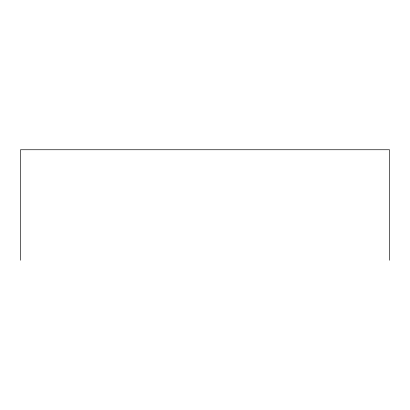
<?xml version="1.0" encoding="UTF-8"?>
<svg xmlns="http://www.w3.org/2000/svg" width="410" height="410" viewBox="0 0 410 410"><rect width="100%" height="100%" fill="white"/><g stroke="black" fill="none" stroke-linecap="round" stroke-linejoin="round"><path stroke-width="0.61" d="M389.5 260.253L389.5 149.747L20.5 149.747L20.5 260.253"/></g></svg>
